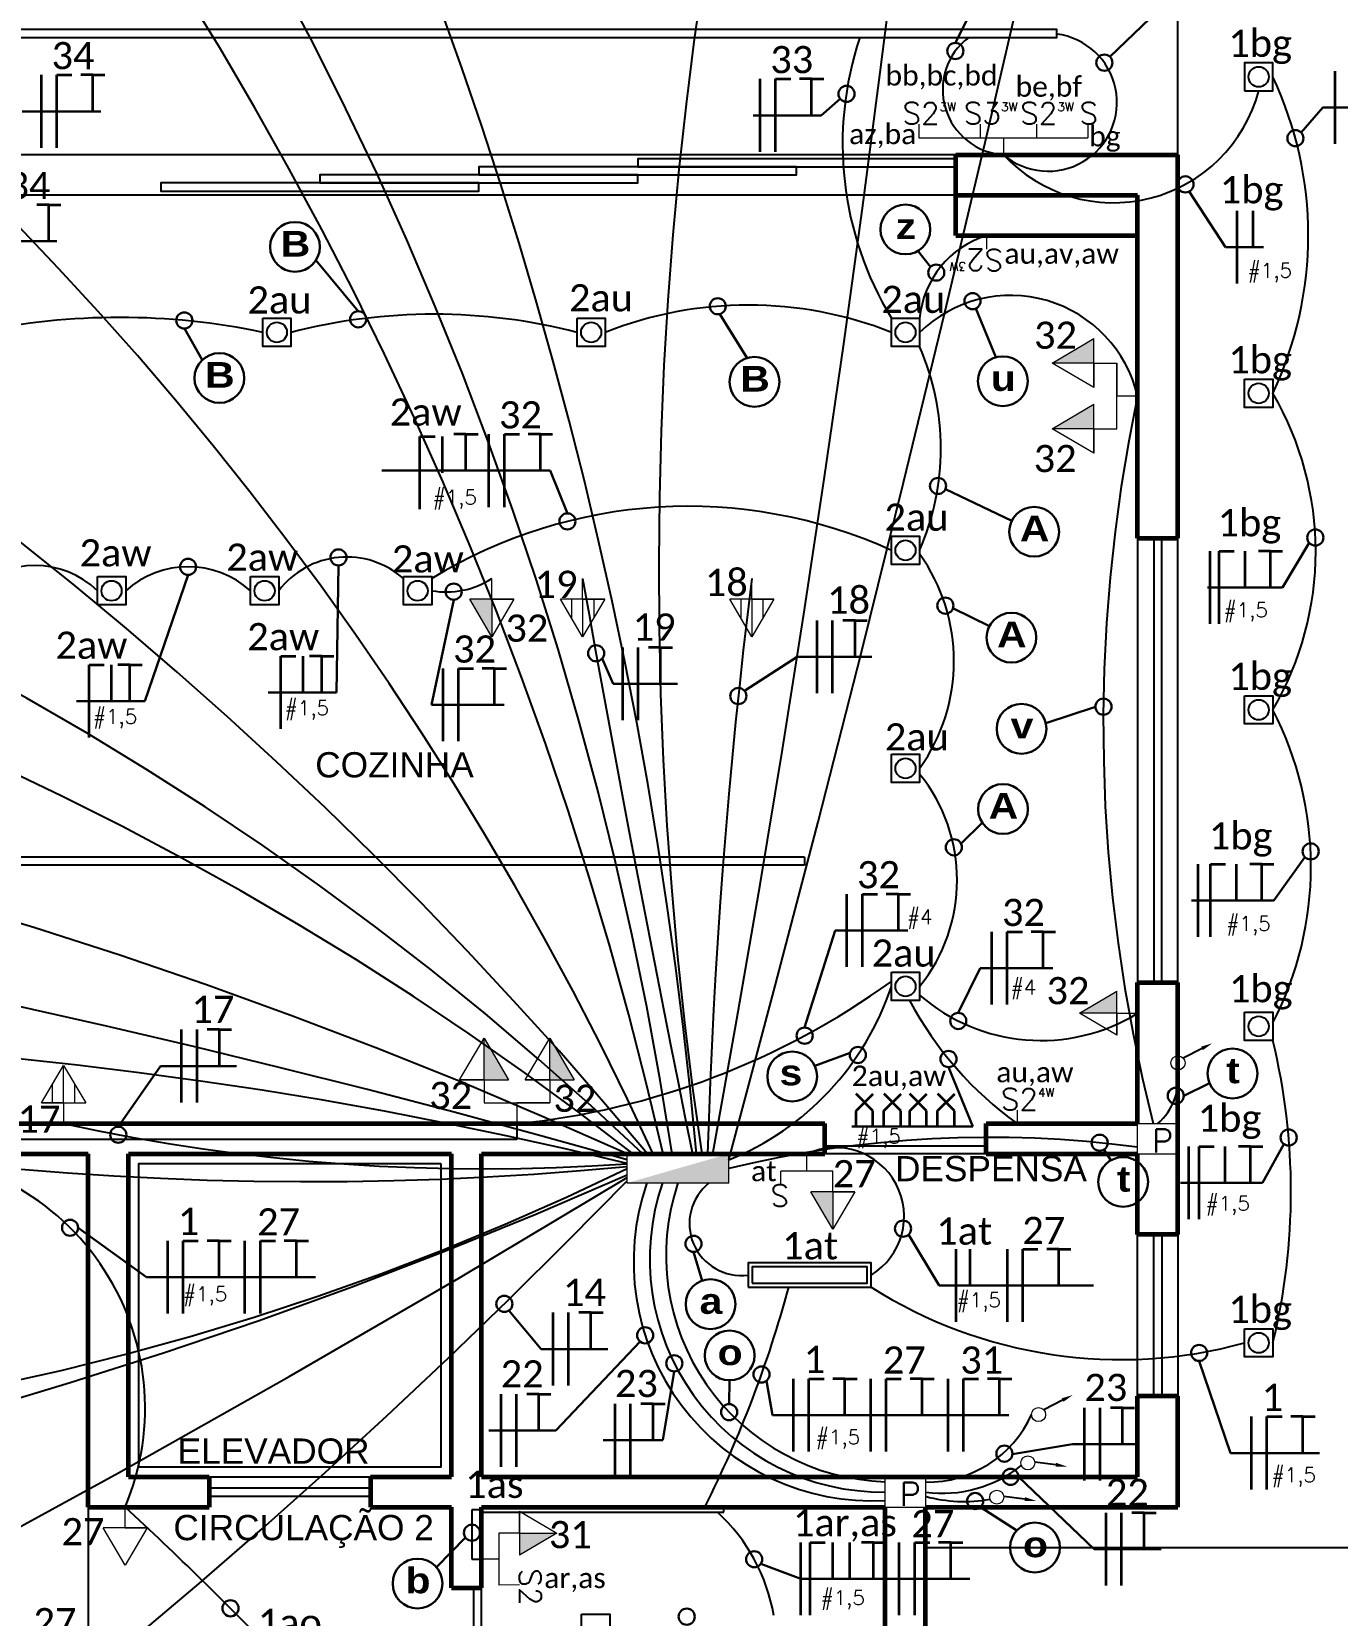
# Model space of a CAD drawing. Header units: millimetres. Extents: x 2775 to 3964, y 1473 to 2314.
# Drawn here: x 2964.43 to 2998.12, y 2113.25 to 2154.11 of the extents above; entities that cross this region are included whole.
import ezdxf
from ezdxf.enums import TextEntityAlignment as Align

# ---------------------------------------------------------------- set-up
doc = ezdxf.new("R2010")
doc.units = ezdxf.units.MM
for name, pattern in [('ACAD_ISO02W100', [15, 12, -3]), ('ACAD_ISO04W100', [30, 24, -3, 0, -3]), ('CONTINUO', [0]), ('DASHDOT2', [0.5, 0.25, -0.125, 0, -0.125]), ('DASHEDX2', [38.1, 25.4, -12.7])]:
    doc.linetypes.add(name, pattern=pattern)
for name, color, linetype in [('01', 254, 'Continuous'), ('02', 7, 'Continuous'), ('04', 4, 'Continuous'), ('07', 7, 'Continuous'), ('Correções', 30, 'Continuous')]:
    doc.layers.add(name, color=color, linetype=linetype)
for name, color, linetype, lineweight in [('06', 252, 'Continuous', 60), ('EJEL05130C', 130, 'Continuous', 30), ('EJEL0550C', 50, 'Continuous', 35), ('EJEL0580C', 80, 'Continuous', 9), ('EJEL09210C', 210, 'Continuous', 9), ('EJEL25170C', 170, 'Continuous', 25), ('EJEL25170T', 170, 'ACAD_ISO02W100', 25), ('EJEL25170TP', 10, 'ACAD_ISO04W100', 25), ('EJEL3040C', 40, 'Continuous', 9), ('Textos Iluminação', 111, 'DASHDOT2', 50)]:
    doc.layers.add(name, color=color, linetype=linetype, lineweight=lineweight)
doc.styles.add('CALIBRI - MUTABILE 25', font='calibri.ttf', dxfattribs={"height": 25})
doc.styles.add('M_abG50', font='', dxfattribs={"width": 1.1, "height": 0.13})
doc.styles.add('ROMANS', font='romans', dxfattribs={"height": 0.2})
doc.styles.add('SR60', font='simplex', dxfattribs={"height": 0.15})
doc.styles.add('SR80', font='SIMPLEX', dxfattribs={"height": 0.1})
doc.styles.get("Standard").update_dxf_attribs({"font": 'arial.ttf'})
doc.styles.get('M_abG50').set_extended_font_data('Arial Black')

# ---------------------------------------------------------------- blocks, each defined once
blk = doc.blocks.new('A$C1FA829F1')
at = {"layer": 'EJEL0580C'}
for p, q in [((0, 0), (0, 16.9)), ((0, 16.9), (0, -16.9)), ((0, 16.9), (28.7, 0)), ((0, 0), (-15.9, 0)), ((0, 8.5), (14.3, 8.5)), ((28.7, 0), (0, -16.9)), ((0, 0), (28.7, 0)), ((0, -8.5), (14.3, -8.5))]:
    blk.add_line(p, q, dxfattribs=at)
blk = doc.blocks.new('A$C30B02EAA')
at = {"layer": 'EJEL0580C'}
h = blk.add_hatch(color=256, dxfattribs=at)
h.dxf.hatch_style = 1
h.paths.add_polyline_path([(0, 0), (0, -16.9), (28.7, 0)])
for p, q in [((0, 0), (0, 16.9)), ((0, 16.9), (0, -16.9)), ((0, 16.9), (28.7, 0)), ((0, 0), (-15.9, 0)), ((28.7, 0), (0, -16.9)), ((0, 0), (28.7, 0))]:
    blk.add_line(p, q, dxfattribs=at)
blk = doc.blocks.new('A$C358D43A7')
at = {"layer": 'EJEL0580C'}
for p, q in [((0, 0), (0, 16.9)), ((0, 16.9), (0, -16.9)), ((0, 16.9), (28.7, 0)), ((0, 0), (-15.9, 0)), ((28.7, 0), (0, -16.9))]:
    blk.add_line(p, q, dxfattribs=at)
blk = doc.blocks.new('A$C48824C57')
at = {"layer": 'EJEL0580C'}
h = blk.add_hatch(color=256, dxfattribs=at)
h.dxf.hatch_style = 1
h.paths.add_polyline_path([(30.2, 22.6), (30.2, 5.7), (58.9, 22.6)])
h = blk.add_hatch(color=256, dxfattribs=at)
h.dxf.hatch_style = 1
h.paths.add_polyline_path([(30.2, -22.6), (30.2, -39.5), (58.9, -22.6)])
for p, q in [((30.2, 22.6), (30.2, 39.5)), ((30.2, 39.5), (30.2, 5.7)), ((30.2, 39.5), (58.9, 22.6)), ((30.2, 22.6), (14.3, 22.6)), ((14.3, 22.6), (14.3, -22.6)), ((58.9, 22.6), (30.2, 5.7)), ((30.2, 22.6), (58.9, 22.6)), ((3.3, 0), (0, 0)), ((14.3, 0), (3.3, 0)), ((14.3, -22.6), (14.3, 0)), ((30.2, -22.6), (30.2, -5.7)), ((30.2, -5.7), (30.2, -39.5)), ((30.2, -5.7), (58.9, -22.6)), ((30.2, -22.6), (14.3, -22.6)), ((58.9, -22.6), (30.2, -39.5)), ((30.2, -22.6), (58.9, -22.6))]:
    blk.add_line(p, q, dxfattribs=at)
blk = doc.blocks.new('A$C15267267')
at = {"layer": 'EJEL0580C'}
for p, q in [((-37, -21.2), (-37, 0)), ((37, 0), (-37, 0)), ((37, -21.2), (37, 0)), ((37, -21.2), (-37, -21.2))]:
    blk.add_line(p, q, dxfattribs=at)
blk.add_solid([(37, 0), (37, -21.2), (-37, -21.2)], dxfattribs=at)
blk = doc.blocks.new('s2 tomada')
at = {"layer": 'EJEL0580C', "ltscale": 5}
for p, q in [((480742.38, -163959.01), (480742.38, -163984.81)), ((480742.38, -163971.91), (480733.89, -163971.91))]:
    blk.add_line(p, q, dxfattribs=at)
at = {"layer": 'EJEL0580C'}
blk.add_line((480752.63, -163984.65), (480742.38, -163984.81), dxfattribs=at)
at = {"layer": 'EJEL0580C', "xscale": 0.645886, "yscale": 0.645886, "zscale": 0.645886}
blk.add_blockref('A$C30B02EAA', (480752.63, -163959.01), dxfattribs=at)
at = {"layer": 'EJEL0580C', "style": 'SR80'}
blk.add_text('S2', height=10.722, rotation=270, dxfattribs=at).set_placement((480752.63, -163976.52))
blk = doc.blocks.new('caixa de passagem')
at = {"layer": 'EJEL0580C'}
for p, q in [((480933.89, -163946.15), (480933.87, -163931.15)), ((480933.87, -163931.15), (480953.89, -163931.15)), ((480953.89, -163946.15), (480953.89, -163931.15)), ((480933.89, -163946.15), (480953.89, -163946.15))]:
    blk.add_line(p, q, dxfattribs=at)
at = {"layer": 'EJEL0580C', "style": 'SR80'}
blk.add_text('P', height=11.51, dxfattribs=at).set_placement((480941.11, -163945.45))
blk = doc.blocks.new('Eletroduto que sober')
at = {"layer": 'EJEL09210C', "linetype": 'ByBlock', "lineweight": -2}
blk.add_line((37626.6869, 7030.9998), (37626.5776, 7030.9418), dxfattribs=at)
at = {"layer": 'EJEL09210C'}
blk.add_circle((37626.5467, 7030.9149), 0.041, dxfattribs=at)
blk.add_solid([(37626.6816, 7031.0097), (37626.7464, 7031.0293), (37626.6922, 7030.9898)], dxfattribs=at)
blk = doc.blocks.new('xx')
at = {"layer": 'EJEL0550C', "ltscale": 0.015}
for p, q in [((29608.92, 22540.88), (29612.08, 22544.01)), ((29612.02, 22540.88), (29608.96, 22544.01)), ((29608.92, 22537.98), (29608.92, 22540.88)), ((29612.02, 22537.98), (29612.02, 22540.88))]:
    blk.add_line(p, q, dxfattribs=at)

msp = doc.modelspace()

# ---------------------------------------------------------------- linework, layer by layer
at = {"layer": '01', "ltscale": 5}
for p, q in [((2988.279, 2150.931), (2955.474, 2150.931)), ((2988.279, 2149.889), (2955.474, 2149.889)), ((2969.013, 2116.824), (2973.178, 2116.824))]:
    msp.add_line(p, q, dxfattribs=at)
at = {"layer": '01', "linetype": 'DASHEDX2', "ltscale": 0.7}
for p, q in [((2965.888, 2116.043), (2965.888, 2108.752)), ((2987.498, 2115.001), (3002.859, 2115.001))]:
    msp.add_line(p, q, dxfattribs=at)
at = {"layer": '01', "color": 40}
for points in [[(2995.726, 2152.576), (2996.455, 2152.576), (2996.455, 2153.305), (2995.726, 2153.305)], [(2970.394, 2146.713), (2971.123, 2146.713), (2971.123, 2145.984), (2970.394, 2145.984)], [(2978.504, 2146.713), (2979.233, 2146.713), (2979.233, 2145.984), (2978.504, 2145.984)], [(2986.613, 2146.713), (2987.342, 2146.713), (2987.342, 2145.984), (2986.613, 2145.984)], [(2995.726, 2145.14), (2996.455, 2145.14), (2996.455, 2144.411), (2995.726, 2144.411)], [(2986.613, 2141.089), (2987.342, 2141.089), (2987.342, 2140.36), (2986.613, 2140.36)], [(2966.13, 2140.048), (2966.859, 2140.048), (2966.859, 2139.319), (2966.13, 2139.319)], [(2970.078, 2140.048), (2970.807, 2140.048), (2970.807, 2139.319), (2970.078, 2139.319)], [(2974.026, 2140.048), (2974.755, 2140.048), (2974.755, 2139.319), (2974.026, 2139.319)], [(2995.726, 2136.976), (2996.455, 2136.976), (2996.455, 2136.247), (2995.726, 2136.247)], [(2986.613, 2135.465), (2987.342, 2135.465), (2987.342, 2134.736), (2986.613, 2134.736)], [(2986.613, 2129.842), (2987.342, 2129.842), (2987.342, 2129.113), (2986.613, 2129.113)], [(2995.726, 2128.811), (2996.455, 2128.811), (2996.455, 2128.082), (2995.726, 2128.082)], [(2995.726, 2120.646), (2996.455, 2120.646), (2996.455, 2119.917), (2995.726, 2119.917)], [(2978.62, 2113.283), (2979.349, 2113.283), (2979.349, 2112.554), (2978.62, 2112.554)]]:
    msp.add_lwpolyline(points, close=True, dxfattribs=at)
at = {"layer": '01', "ltscale": 5}
msp.add_lwpolyline([(2975.001, 2124.895), (2967.19, 2124.895), (2967.19, 2117.084), (2969.013, 2117.084), (2973.178, 2117.084), (2975.001, 2117.084)], close=True, dxfattribs=at)
at = {"layer": '01', "color": 40, "linetype": 'DASHEDX2', "ltscale": 0.7}
msp.add_lwpolyline([(2976.042, 2116.043), (2976.042, 2115.912), (2982.291, 2115.912), (2982.291, 2116.043)], dxfattribs=at)
at = {"layer": '01', "color": 40}
for centre in [(2996.09, 2152.941), (2970.759, 2146.349), (2978.868, 2146.349), (2986.977, 2146.349), (2996.09, 2144.776), (2986.977, 2140.725), (2966.494, 2139.683), (2970.442, 2139.683), (2974.39, 2139.683), (2996.09, 2136.611), (2986.977, 2135.101), (2986.977, 2129.477), (2996.09, 2128.446), (2996.09, 2120.281)]:
    msp.add_circle(centre, 0.26, dxfattribs=at)
at = {"layer": '02', "ltscale": 5}
for p, q in [((2992.966, 2141.037), (2992.966, 2129.581)), ((2993.382, 2141.037), (2993.382, 2129.581)), ((2993.591, 2129.581), (2993.591, 2141.037)), ((2994.007, 2129.581), (2994.007, 2141.037)), ((2992.966, 2118.907), (2992.966, 2123.072)), ((2993.382, 2118.907), (2993.382, 2123.072)), ((2993.591, 2123.072), (2993.591, 2118.907)), ((2994.007, 2123.072), (2994.007, 2118.907)), ((2969.013, 2116.537), (2973.178, 2116.537)), ((2969.013, 2116.329), (2973.178, 2116.329))]:
    msp.add_line(p, q, dxfattribs=at)
at = {"layer": '02', "color": 40, "ltscale": 15}
for p, q in [((2984.374, 2132.602), (2954.432, 2132.602)), ((2984.374, 2132.81), (2954.641, 2132.81)), ((2984.374, 2132.81), (2984.374, 2132.602))]:
    msp.add_line(p, q, dxfattribs=at)
for points in [[(2931.521, 2153.951), (2990.883, 2153.951), (2990.883, 2154.159), (2931.521, 2154.159)], [(2983.02, 2121.823), (2985.988, 2121.823), (2985.988, 2122.239), (2983.02, 2122.239)]]:
    msp.add_lwpolyline(points, close=True, dxfattribs=at)
at = {"layer": '02', "ltscale": 5}
for points in [[(2984.168, 2150.619), (2975.967, 2150.619), (2975.967, 2150.411), (2984.168, 2150.411)], [(2988.269, 2150.827), (2980.068, 2150.827), (2980.068, 2150.619), (2988.269, 2150.619)], [(2975.967, 2150.202), (2967.765, 2150.202), (2967.765, 2149.994), (2975.967, 2149.994)], [(2980.068, 2150.411), (2971.866, 2150.411), (2971.866, 2150.202), (2980.068, 2150.202)], [(2989.06, 2125.155), (2984.895, 2125.155), (2984.895, 2125.363), (2989.06, 2125.363)], [(2976.042, 2110.315), (2976.042, 2113.96), (2975.834, 2113.96), (2975.834, 2110.315)]]:
    msp.add_lwpolyline(points, close=True, dxfattribs=at)
at = {"layer": '02', "color": 40, "ltscale": 15}
msp.add_lwpolyline([(2982.916, 2121.718), (2986.092, 2121.718), (2986.092, 2122.343), (2982.916, 2122.343), (2982.916, 2121.718)], dxfattribs=at)
at = {"layer": '06', "ltscale": 5}
for p, q in [((2988.279, 2150.931), (2994.007, 2150.931)), ((2988.279, 2148.848), (2988.279, 2150.931)), ((2994.007, 2141.037), (2994.007, 2150.931)), ((2988.279, 2149.889), (2992.966, 2149.889)), ((2992.966, 2141.037), (2992.966, 2149.889)), ((2988.279, 2148.848), (2992.966, 2148.848)), ((2992.966, 2141.037), (2994.007, 2141.037)), ((2992.966, 2125.936), (2992.966, 2129.581)), ((2992.966, 2129.581), (2994.007, 2129.581)), ((2994.007, 2123.072), (2994.007, 2129.581)), ((2955.474, 2125.936), (2984.895, 2125.936)), ((2984.895, 2125.155), (2984.895, 2125.936)), ((2989.06, 2125.936), (2992.966, 2125.936)), ((2989.06, 2125.155), (2989.06, 2125.936)), ((2954.432, 2125.155), (2965.888, 2125.155)), ((2965.888, 2116.043), (2965.888, 2125.155)), ((2966.93, 2125.155), (2975.261, 2125.155)), ((2966.93, 2116.824), (2966.93, 2125.155)), ((2975.261, 2116.824), (2975.261, 2125.155)), ((2976.042, 2125.155), (2984.895, 2125.155)), ((2976.042, 2116.824), (2976.042, 2125.155)), ((2989.06, 2125.155), (2992.966, 2125.155)), ((2992.966, 2123.072), (2992.966, 2125.155)), ((2994.007, 2123.072), (2992.966, 2123.072)), ((2992.966, 2116.824), (2992.966, 2118.907)), ((2994.007, 2118.907), (2992.966, 2118.907)), ((2994.007, 2116.043), (2994.007, 2118.907)), ((2966.93, 2116.824), (2969.013, 2116.824)), ((2969.013, 2116.824), (2969.013, 2116.043)), ((2973.178, 2116.824), (2975.261, 2116.824)), ((2973.178, 2116.824), (2973.178, 2116.043)), ((2976.042, 2116.824), (2992.966, 2116.824)), ((2965.888, 2116.043), (2969.013, 2116.043)), ((2973.178, 2116.043), (2975.261, 2116.043)), ((2975.261, 2113.96), (2975.261, 2116.043)), ((2976.042, 2116.043), (2986.457, 2116.043)), ((2976.042, 2113.96), (2976.042, 2116.043)), ((2986.457, 2107.711), (2986.457, 2116.043)), ((2987.498, 2116.043), (2994.007, 2116.043)), ((2987.498, 2107.711), (2987.498, 2116.043)), ((2975.261, 2113.96), (2976.042, 2113.96))]:
    msp.add_line(p, q, dxfattribs=at)
at = {"layer": '07'}
msp.add_line((2994.007, 2150.931), (2994.007, 2157.18), dxfattribs=at)
at = {"layer": 'EJEL05130C'}
for p, q in [((2989.116, 2155.541), (2988.264, 2153.815)), ((2966.214, 2152.05), (2964.186, 2152.05)), ((2984.805, 2151.947), (2983.044, 2151.947)), ((3000.065, 2152.147), (2997.746, 2152.147)), ((2965.078, 2148.697), (2963.05, 2148.697)), ((2996.216, 2148.549), (2995.231, 2148.549)), ((2977.807, 2142.781), (2973.468, 2142.781)), ((2996.704, 2139.768), (2994.767, 2139.768)), ((2986.113, 2137.979), (2984.153, 2137.979)), ((2972.296, 2137.059), (2970.538, 2137.059)), ((2981.094, 2137.283), (2979.437, 2137.283)), ((2967.348, 2136.838), (2965.59, 2136.838)), ((2976.621, 2136.742), (2974.746, 2136.742)), ((2996.48, 2131.691), (2994.359, 2131.691)), ((2987.042, 2130.92), (2985.167, 2130.92)), ((2990.783, 2129.946), (2988.908, 2129.946)), ((2969.713, 2127.423), (2967.753, 2127.423)), ((2988.719, 2125.865), (2985.595, 2125.865)), ((2996.19, 2124.407), (2994.072, 2124.407)), ((2967.396, 2121.979), (2965.631, 2123.25)), ((2987.055, 2123.074), (2987.85, 2121.76)), ((2981.509, 2122.628), (2981.73, 2121.883)), ((2971.759, 2121.979), (2967.396, 2121.979)), ((2987.85, 2121.76), (2991.824, 2121.76)), ((2979.298, 2120.122), (2977.574, 2120.122)), ((2983.543, 2118.414), (2983.395, 2119.305)), ((2989.64, 2118.414), (2983.543, 2118.414)), ((2977.954, 2118.017), (2976.23, 2118.017)), ((2980.713, 2117.77), (2979.177, 2117.77)), ((2991.288, 2117.668), (2989.738, 2117.408)), ((2993.013, 2117.668), (2991.288, 2117.668)), ((2997.656, 2117.439), (2995.36, 2117.439)), ((2991.845, 2114.959), (2989.896, 2116.824)), ((2988.912, 2116.043), (2989.847, 2115.438)), ((2975.624, 2115.257), (2974.874, 2114.491)), ((2984.278, 2114.193), (2983.248, 2114.584)), ((2993.57, 2114.959), (2991.845, 2114.959)), ((2988.641, 2114.193), (2984.278, 2114.193))]:
    msp.add_line(p, q, dxfattribs=at)
at = {"layer": 'EJEL05130C', "ltscale": 5}
for p, q in [((2994.047, 2155.179), (2992.25, 2153.459)), ((2984.805, 2151.947), (2985.295, 2152.37)), ((2997.746, 2152.147), (2997.189, 2151.501)), ((2995.231, 2148.549), (2994.3, 2149.983)), ((2971.768, 2148.208), (2972.857, 2146.894)), ((2987.624, 2148.039), (2987.3, 2148.451)), ((2988.795, 2146.966), (2989.311, 2145.705)), ((2982.896, 2145.686), (2982.187, 2146.821)), ((2968.835, 2145.638), (2968.371, 2146.447)), ((2977.807, 2142.781), (2978.255, 2141.68)), ((2988.007, 2142.301), (2989.722, 2141.488)), ((2996.704, 2139.768), (2997.397, 2140.917)), ((2972.296, 2137.059), (2972.348, 2140.335)), ((2967.348, 2136.838), (2968.468, 2140.091)), ((2974.746, 2136.742), (2975.32, 2139.453)), ((2988.203, 2139.231), (2989.141, 2138.771)), ((2979.437, 2137.283), (2979.153, 2137.936)), ((2984.181, 2137.979), (2982.826, 2137.099)), ((2990.599, 2136.263), (2991.877, 2136.692)), ((2988.412, 2133.16), (2988.96, 2133.694)), ((2996.48, 2131.691), (2997.282, 2132.814)), ((2985.167, 2130.92), (2984.376, 2128.414)), ((2988.908, 2129.946), (2988.339, 2128.794)), ((2985.549, 2127.765), (2984.637, 2127.426)), ((2967.753, 2127.423), (2966.667, 2125.858)), ((2988.087, 2127.396), (2988.719, 2125.865)), ((2994.158, 2126.654), (2994.823, 2126.98)), ((2992.096, 2125.266), (2992.279, 2124.991)), ((2996.19, 2124.407), (2996.742, 2125.408)), ((2977.574, 2120.122), (2976.745, 2121.114)), ((2980.131, 2120.313), (2977.954, 2118.017)), ((2981.013, 2119.544), (2980.713, 2117.77)), ((2995.36, 2117.439), (2994.554, 2119.812)), ((2982.427, 2118.702), (2982.44, 2119.315))]:
    msp.add_line(p, q, dxfattribs=at)
for centre in [(2988.264, 2153.607), (2992.109, 2153.306), (2985.457, 2152.501), (2997.038, 2151.357), (2994.201, 2150.166), (2987.771, 2147.891), (2988.708, 2147.155), (2968.371, 2146.655), (2972.857, 2146.686), (2982.134, 2147.022), (2987.817, 2142.387), (2978.255, 2141.472), (2997.552, 2141.056), (2972.348, 2140.543), (2968.468, 2140.299), (2975.32, 2139.661), (2988.006, 2139.299), (2978.995, 2138.071), (2982.665, 2136.967), (2992.085, 2136.692), (2988.226, 2133.065), (2997.431, 2132.959), (2988.339, 2128.585), (2984.376, 2128.206), (2985.749, 2127.708), (2988.087, 2127.604), (2993.95, 2126.654), (2966.667, 2125.65), (2991.987, 2125.443), (2996.864, 2125.577), (2976.628, 2121.286), (2980.261, 2120.476), (2981.013, 2119.752), (2994.554, 2120.021), (2982.427, 2118.494)]:
    msp.add_circle(centre, 0.208, dxfattribs=at)
at = {"layer": 'EJEL05130C'}
for centre, radius in [((2986.974, 2149.004), 0.642), ((2971.226, 2148.553), 0.642), ((2969.275, 2145.171), 0.642), ((2983.083, 2145.072), 0.642), ((2989.489, 2145.088), 0.642), ((2990.298, 2141.206), 0.642), ((2989.71, 2138.473), 0.642), ((2989.973, 2136.122), 0.642), ((2989.493, 2134.052), 0.642), ((2984.056, 2127.153), 0.642), ((2995.414, 2127.23), 0.642), ((2992.594, 2124.432), 0.642), ((2965.423, 2123.25), 0.208), ((2986.914, 2123.227), 0.208), ((2981.509, 2122.836), 0.208), ((2981.948, 2121.279), 0.642), ((2982.44, 2119.957), 0.642), ((2983.263, 2119.466), 0.208), ((2989.53, 2117.424), 0.208), ((2989.688, 2116.824), 0.208), ((2988.775, 2116.2), 0.208), ((2975.791, 2115.382), 0.208), ((2990.318, 2115.001), 0.642), ((2974.389, 2114.071), 0.642), ((2983.074, 2114.699), 0.208), ((2969.562, 2113.434), 0.208), ((2981.333, 2113.217), 0.208)]:
    msp.add_circle(centre, radius, dxfattribs=at)
at = {"layer": 'EJEL0550C', "ltscale": 0.015}
for p, q in [((2964.684, 2151.111), (2964.684, 2152.988)), ((2965.082, 2151.111), (2965.082, 2152.988)), ((2966.011, 2152.05), (2966.011, 2152.988)), ((2998.063, 2151.208), (2998.063, 2153.085)), ((2983.228, 2151.008), (2983.228, 2152.885)), ((2983.626, 2151.008), (2983.626, 2152.885)), ((2984.555, 2151.947), (2984.555, 2152.885)), ((2964.875, 2148.697), (2964.875, 2149.636)), ((2995.533, 2147.61), (2995.533, 2149.487)), ((2995.95, 2148.549), (2995.95, 2149.487)), ((2974.451, 2141.787), (2974.451, 2143.664)), ((2975.029, 2142.726), (2975.029, 2143.664)), ((2975.637, 2142.781), (2975.637, 2143.72)), ((2976.23, 2141.843), (2976.23, 2143.72)), ((2976.628, 2141.843), (2976.628, 2143.72)), ((2977.557, 2142.781), (2977.557, 2143.72)), ((2994.84, 2138.829), (2994.84, 2140.706)), ((2995.069, 2138.829), (2995.069, 2140.706)), ((2995.742, 2139.768), (2995.742, 2140.706)), ((2996.396, 2139.768), (2996.396, 2140.706)), ((2984.7, 2137.041), (2984.7, 2138.918)), ((2985.098, 2137.041), (2985.098, 2138.918)), ((2985.676, 2137.979), (2985.676, 2138.918)), ((2970.861, 2136.12), (2970.861, 2137.997)), ((2971.438, 2137.059), (2971.438, 2137.997)), ((2971.917, 2137.059), (2971.917, 2137.997)), ((2979.682, 2136.345), (2979.682, 2138.222)), ((2980.079, 2136.345), (2980.079, 2138.222)), ((2980.658, 2137.283), (2980.658, 2138.222)), ((2965.913, 2135.899), (2965.913, 2137.776)), ((2966.491, 2136.838), (2966.491, 2137.776)), ((2966.969, 2136.838), (2966.969, 2137.776)), ((2975.045, 2135.803), (2975.045, 2137.68)), ((2975.442, 2135.803), (2975.442, 2137.68)), ((2976.371, 2136.742), (2976.371, 2137.68)), ((2994.531, 2130.752), (2994.531, 2132.629)), ((2994.845, 2130.752), (2994.845, 2132.629)), ((2995.518, 2131.691), (2995.518, 2132.629)), ((2996.172, 2131.691), (2996.172, 2132.629)), ((2985.466, 2129.981), (2985.466, 2131.858)), ((2985.864, 2129.981), (2985.864, 2131.858)), ((2986.793, 2130.92), (2986.793, 2131.858)), ((2989.206, 2129.007), (2989.206, 2130.884)), ((2989.604, 2129.007), (2989.604, 2130.884)), ((2990.533, 2129.946), (2990.533, 2130.884)), ((2968.3, 2126.484), (2968.3, 2128.361)), ((2968.698, 2126.484), (2968.698, 2128.361)), ((2969.276, 2127.423), (2969.276, 2128.361)), ((2994.284, 2123.469), (2994.284, 2125.346)), ((2994.555, 2123.469), (2994.555, 2125.346)), ((2995.228, 2124.407), (2995.228, 2125.346)), ((2995.882, 2124.407), (2995.882, 2125.346)), ((2967.943, 2121.04), (2967.943, 2122.917)), ((2968.341, 2121.04), (2968.341, 2122.917)), ((2969.27, 2121.979), (2969.27, 2122.917)), ((2969.935, 2121.04), (2969.935, 2122.917)), ((2970.333, 2121.04), (2970.333, 2122.917)), ((2971.262, 2121.979), (2971.262, 2122.917)), ((2988.289, 2120.821), (2988.289, 2122.698)), ((2988.643, 2121.76), (2988.643, 2122.698)), ((2989.606, 2120.821), (2989.606, 2122.698)), ((2990.004, 2120.821), (2990.004, 2122.698)), ((2990.933, 2121.76), (2990.933, 2122.698)), ((2977.885, 2119.183), (2977.885, 2121.06)), ((2978.283, 2119.183), (2978.283, 2121.06)), ((2978.862, 2120.122), (2978.862, 2121.06)), ((2984.09, 2117.476), (2984.09, 2119.353)), ((2984.487, 2117.476), (2984.487, 2119.353)), ((2985.416, 2118.414), (2985.416, 2119.353)), ((2986.082, 2117.476), (2986.082, 2119.353)), ((2986.48, 2117.476), (2986.48, 2119.353)), ((2987.409, 2118.414), (2987.409, 2119.353)), ((2988.079, 2117.476), (2988.079, 2119.353)), ((2988.477, 2117.476), (2988.477, 2119.353)), ((2989.406, 2118.414), (2989.406, 2119.353)), ((2976.542, 2117.079), (2976.542, 2118.956)), ((2976.939, 2117.079), (2976.939, 2118.956)), ((2977.518, 2118.017), (2977.518, 2118.956)), ((2979.488, 2116.832), (2979.488, 2118.709)), ((2979.886, 2116.832), (2979.886, 2118.709)), ((2980.465, 2117.77), (2980.465, 2118.709)), ((2991.6, 2116.73), (2991.6, 2118.607)), ((2991.998, 2116.73), (2991.998, 2118.607)), ((2992.576, 2117.668), (2992.576, 2118.607)), ((2995.907, 2116.5), (2995.907, 2118.377)), ((2996.304, 2116.5), (2996.304, 2118.377)), ((2997.233, 2117.439), (2997.233, 2118.377)), ((2992.157, 2114.021), (2992.157, 2115.898)), ((2992.555, 2114.021), (2992.555, 2115.898)), ((2993.133, 2114.959), (2993.133, 2115.898)), ((2984.278, 2113.255), (2984.278, 2115.132)), ((2984.515, 2113.255), (2984.515, 2115.132)), ((2985.105, 2114.193), (2985.105, 2115.132)), ((2985.545, 2114.193), (2985.545, 2115.132)), ((2986.152, 2114.193), (2986.152, 2115.132)), ((2986.818, 2113.255), (2986.818, 2115.132)), ((2987.216, 2113.255), (2987.216, 2115.132)), ((2988.145, 2114.193), (2988.145, 2115.132))]:
    msp.add_line(p, q, dxfattribs=at)
at = {"layer": 'EJEL0550C'}
for p, q in [((2965.082, 2152.988), (2965.471, 2152.988)), ((2966.011, 2152.988), (2965.699, 2152.988)), ((2966.011, 2152.988), (2966.324, 2152.988)), ((2983.626, 2152.885), (2984.015, 2152.885)), ((2984.555, 2152.885), (2984.243, 2152.885)), ((2984.555, 2152.885), (2984.868, 2152.885)), ((2964.875, 2149.636), (2964.563, 2149.636)), ((2964.875, 2149.636), (2965.188, 2149.636)), ((2974.451, 2143.664), (2974.84, 2143.664)), ((2975.637, 2143.72), (2975.325, 2143.72)), ((2975.637, 2143.72), (2975.95, 2143.72)), ((2976.628, 2143.72), (2977.017, 2143.72)), ((2977.557, 2143.72), (2977.244, 2143.72)), ((2977.557, 2143.72), (2977.869, 2143.72)), ((2995.069, 2140.706), (2995.458, 2140.706)), ((2996.396, 2140.706), (2996.083, 2140.706)), ((2996.396, 2140.706), (2996.708, 2140.706)), ((2985.676, 2138.918), (2985.364, 2138.918)), ((2985.676, 2138.918), (2985.989, 2138.918)), ((2970.861, 2137.997), (2971.25, 2137.997)), ((2971.917, 2137.997), (2971.604, 2137.997)), ((2971.917, 2137.997), (2972.229, 2137.997)), ((2980.658, 2138.222), (2980.346, 2138.222)), ((2980.658, 2138.222), (2980.97, 2138.222)), ((2965.913, 2137.776), (2966.302, 2137.776)), ((2966.969, 2137.776), (2966.656, 2137.776)), ((2966.969, 2137.776), (2967.281, 2137.776)), ((2975.442, 2137.68), (2975.831, 2137.68)), ((2976.371, 2137.68), (2976.059, 2137.68)), ((2976.371, 2137.68), (2976.684, 2137.68)), ((2994.845, 2132.629), (2995.234, 2132.629)), ((2996.172, 2132.629), (2995.859, 2132.629)), ((2996.172, 2132.629), (2996.484, 2132.629)), ((2985.864, 2131.858), (2986.252, 2131.858)), ((2986.793, 2131.858), (2986.48, 2131.858)), ((2986.793, 2131.858), (2987.105, 2131.858)), ((2989.604, 2130.884), (2989.993, 2130.884)), ((2990.533, 2130.884), (2990.221, 2130.884)), ((2990.533, 2130.884), (2990.846, 2130.884)), ((2969.276, 2128.361), (2968.964, 2128.361)), ((2969.276, 2128.361), (2969.589, 2128.361)), ((2994.555, 2125.346), (2994.944, 2125.346)), ((2995.882, 2125.346), (2995.57, 2125.346)), ((2995.882, 2125.346), (2996.195, 2125.346)), ((2968.341, 2122.917), (2968.729, 2122.917)), ((2969.27, 2122.917), (2968.957, 2122.917)), ((2969.27, 2122.917), (2969.582, 2122.917)), ((2970.333, 2122.917), (2970.722, 2122.917)), ((2971.262, 2122.917), (2970.95, 2122.917)), ((2971.262, 2122.917), (2971.575, 2122.917)), ((2990.004, 2122.698), (2990.392, 2122.698)), ((2990.933, 2122.698), (2990.62, 2122.698)), ((2990.933, 2122.698), (2991.245, 2122.698)), ((2978.862, 2121.06), (2978.549, 2121.06)), ((2978.862, 2121.06), (2979.174, 2121.06)), ((2984.487, 2119.353), (2984.876, 2119.353)), ((2985.416, 2119.353), (2985.104, 2119.353)), ((2985.416, 2119.353), (2985.729, 2119.353)), ((2986.48, 2119.353), (2986.869, 2119.353)), ((2987.409, 2119.353), (2987.097, 2119.353)), ((2987.409, 2119.353), (2987.721, 2119.353)), ((2988.477, 2119.353), (2988.865, 2119.353)), ((2989.406, 2119.353), (2989.093, 2119.353)), ((2989.406, 2119.353), (2989.718, 2119.353)), ((2977.518, 2118.956), (2977.206, 2118.956)), ((2977.518, 2118.956), (2977.83, 2118.956)), ((2980.465, 2118.709), (2980.152, 2118.709)), ((2980.465, 2118.709), (2980.777, 2118.709)), ((2992.576, 2118.607), (2992.264, 2118.607)), ((2992.576, 2118.607), (2992.889, 2118.607)), ((2996.304, 2118.377), (2996.693, 2118.377)), ((2997.233, 2118.377), (2996.921, 2118.377)), ((2997.233, 2118.377), (2997.546, 2118.377)), ((2993.133, 2115.898), (2992.821, 2115.898)), ((2993.133, 2115.898), (2993.446, 2115.898)), ((2984.515, 2115.132), (2984.904, 2115.132)), ((2986.152, 2115.132), (2985.84, 2115.132)), ((2986.152, 2115.132), (2986.464, 2115.132)), ((2987.216, 2115.132), (2987.604, 2115.132)), ((2988.145, 2115.132), (2987.832, 2115.132)), ((2988.145, 2115.132), (2988.457, 2115.132))]:
    msp.add_line(p, q, dxfattribs=at)
at = {"layer": 'EJEL0580C'}
for p, q in [((2987.322, 2151.717), (2987.322, 2151.367)), ((2987.322, 2151.367), (2991.684, 2151.367)), ((2988.907, 2151.717), (2988.907, 2151.367)), ((2989.503, 2151.367), (2989.504, 2150.931)), ((2990.361, 2151.717), (2990.361, 2151.367)), ((2991.684, 2151.717), (2991.684, 2151.367)), ((2989.077, 2148.498), (2989.077, 2148.848)), ((2989.861, 2126.286), (2989.861, 2125.936)), ((2983.759, 2124.363), (2983.759, 2124.713))]:
    msp.add_line(p, q, dxfattribs=at)
at = {"layer": 'EJEL0580C', "ltscale": 5}
for p, q in [((2984.431, 2124.713), (2984.431, 2125.155)), ((2985.102, 2124.713), (2983.759, 2124.713))]:
    msp.add_line(p, q, dxfattribs=at)
at = {"layer": 'EJEL25170C', "ltscale": 5}
for centre, radius, start, end in [((2994.027, 2151.215), 8.673, 161.6083, 211.2658), ((2989.62, 2152.61), 1.683, 127.2043, 266.0322), ((2990.657, 2152.282), 1.776, 229.5179, 82.7031), ((2992.344, 2153.568), 3.875, 222.8797, 345.1755), ((2987.817, 2148.858), 9.553, 334.7017, 25.2983), ((2989.807, 2146.482), 2.476, 107.1438, 174.6482), ((2989.689, 2143.933), 3.368, 13.3334, 134.1701), ((2982.923, 2137.042), 10.011, 68.3705, 111.6295), ((2966.704, 2128.844), 17.889, 78.0956, 101.9044), ((2974.813, 2132.011), 14.805, 75.5663, 104.4337), ((2981.289, 2143.354), 6.6, 336.5181, 23.4819), ((2989.472, 2140.694), 8.089, 329.6879, 30.3121), ((2981.37, 2129.199), 12.662, 65.5393, 121.4967), ((2964.52, 2138.021), 2.314, 45.9191, 134.0809), ((2972.561, 2138.35), 2.203, 48.3298, 142.7574), ((2983.462, 2137.866), 4.765, 324.5248, 35.4752), ((2968.468, 2137.889), 2.411, 48.1146, 131.8854), ((2988.668, 2132.573), 8.771, 332.5861, 27.4139), ((2983.951, 2132.216), 4.359, 321.0731, 38.9269), ((2974.964, 2145.717), 19.881, 275.737, 305.8688), ((2979.68, 2131.769), 7.302, 292.0187, 341.7122), ((2995.259, 2133.458), 9.258, 207.9929, 234.336), ((2990.473, 2132.848), 4.767, 228.9476, 301.5335), ((2980.444, 2124.181), 16.479, 346.3094, 13.6906), ((2985.171, 2123.545), 1.772, 301.3341, 114.675), ((2960.795, 2118.595), 6.565, 337.1211, 92.0816), ((2982.74, 2123.356), 1.337, 128.2553, 277.5482), ((2954.886, 2129.555), 30.117, 333.3421, 344.9181), ((2992.531, 2131.874), 12.025, 237.6236, 285.4058), ((2987.526, 2119.655), 2.969, 269.4689, 335.641), ((2987.942, 2119.615), 3.213, 262.0607, 309.0296), ((2988.49, 2119.922), 3.734, 254.5905, 280.301), ((2906.456, 2050.388), 89.202, 43.90016, 47.3933), ((2978.927, 2112.44), 4.723, 9.8192, 47.3352)]:
    msp.add_arc(centre, radius, start, end, dxfattribs=at)
at = {"layer": 'EJEL25170T', "ltscale": 5}
for p, q in [((2976.952, 2125.936), (2976.952, 2125.527)), ((2976.952, 2125.527), (2960.716, 2125.527)), ((2976.042, 2115.977), (2975.791, 2115.977)), ((2975.791, 2115.977), (2975.791, 2114.701)), ((2975.791, 2114.701), (2976.042, 2114.701))]:
    msp.add_line(p, q, dxfattribs=at)
for centre, radius, start, end in [((2975.122, 2141.855), 2.202, 260.4076, 302.418), ((2992.44, 2127.12), 1.58, 311.455, 7.2641)]:
    msp.add_arc(centre, radius, start, end, dxfattribs=at)
at = {"layer": 'EJEL25170TP', "ltscale": 5}
for centre, radius, start, end in [((2865.728, 2114.789), 116.317, 5.11301, 55.19183), ((2888.463, 2111.045), 93.566, 8.67364, 81.78084), ((2885.676, 2103.579), 97.467, 12.78944, 80.45404), ((2214.57, 2332.511), 795.394, 344.876957, 350.077515), ((2457.677, 2220.675), 532.959, 349.67538, 355.74513), ((3083.06, 2140.221), 102.45, 158.07674, 188.45335), ((2902.35, 2089.258), 85.971, 24.67983, 89.64651), ((2896.19, 2055.111), 109.473, 39.77918, 97.33251), ((2925.145, 2067.329), 79.842, 46.40739, 87.66589), ((3033.516, 2136.197), 41.435, 168.1445, 194.3379), ((2928.009, 2058.58), 84.443, 52.037, 89.73722), ((3584.152, 2247.967), 615.055, 190.110515, 191.518028), ((3138.131, 2120.614), 156.324, 172.87795, 178.3354), ((2924.634, 2003.586), 133.498, 65.59406, 97.67548), ((2907.894, 1872.878), 262.173, 74.08261, 90.23879), ((2952.744, 2014.721), 113.455, 76.20607, 89.14736), ((2976.1, 2175.722), 50.953, 257.7135, 274.1592), ((2989.153, 2096.938), 28.645, 82.351, 103.5994), ((2971.594, 2209.947), 85.507, 262.58304, 275.50366), ((2926.434, 2245.767), 132.385, 258.49331, 293.77045), ((2777.182, 2458.298), 390.437, 289.39008, 301.26122), ((2948.979, 2188.109), 70.428, 273.47172, 295.94793), ((2860.253, 2240.433), 166.55, 303.9406, 315.86925), ((2986.134, 2122.375), 6.172, 160.7868, 272.997), ((2986.385, 2122.44), 6.007, 160.8978, 270.6766), ((2986.643, 2122.539), 5.843, 161.3684, 268.1659)]:
    msp.add_arc(centre, radius, start, end, dxfattribs=at)

# ---------------------------------------------------------------- block references
at = {"layer": 'Correções', "xscale": 4.425354258072447, "yscale": 4.425354258072447, "zscale": 4.425354258072447}
for p in [(-163516.791, -28986.787), (-163520.387, -28995.859)]:
    msp.add_blockref('Eletroduto que sober', p, dxfattribs=at)
at = {"layer": 'Correções', "xscale": 4.425354258072442, "yscale": 4.425354258072442, "zscale": 4.425354258072442, "rotation": 324.8279257170567}
for p in [(-151042.968, 72599.441), (-151043.77, 72598.556)]:
    msp.add_blockref('Eletroduto que sober', p, dxfattribs=at)
at = {"layer": 'EJEL05130C', "xscale": 0.1395778600044053, "yscale": 0.1395778600044053, "zscale": 0.1395778600044053}
for p in [(-1147.047, -1019.938), (-1146.327, -1019.938), (-1145.664, -1019.938), (-1144.944, -1019.938)]:
    msp.add_blockref('xx', p, dxfattribs=at)
at = {"layer": 'EJEL0580C'}
for name, p, xscale, yscale, zscale, rotation in [('A$C48824C57', (2992.966, 2144.71), 0.03749196994542757, 0.03749196994542757, 0.03749196994542757, 180), ('A$C30B02EAA', (2976.303, 2139.462), 0.03363269236135059, 0.03363269236135059, 0.03363269236135059, 270), ('A$C1FA829F1', (2978.648, 2139.462), 0.03363269236135059, 0.03363269236135059, 0.03363269236135059, 270), ('A$C1FA829F1', (2983.013, 2139.462), 0.03363269236135059, 0.03363269236135059, 0.03363269236135059, 270), ('A$C30B02EAA', (2992.432, 2128.785), 0.03363269236135059, 0.03363269236135059, 0.03363269236135059, 180), ('A$C48824C57', (2976.952, 2125.936), 0.03749196994542757, 0.03749196994542757, 0.03749196994542757, 89.99999999999997), ('A$C1FA829F1', (2965.257, 2126.47), 0.03363269236135059, 0.03363269236135059, 0.03363269236135059, 90), ('A$C30B02EAA', (2985.102, 2124.179), 0.03363269236135059, 0.03363269236135059, 0.03363269236135059, 270), ('A$C358D43A7', (2966.843, 2115.509), 0.03363269236135059, 0.03363269236135059, 0.03363269236135059, 270.0000000017674)]:
    msp.add_blockref(name, p, dxfattribs=dict(at, xscale=xscale, yscale=yscale, zscale=zscale, rotation=rotation))
at = {"layer": 'EJEL0580C', "xscale": 0.03540283406457956, "yscale": 0.03540283406457956, "zscale": 0.03540283406457956}
msp.add_blockref('A$C15267267', (2981.106, 2125.155), dxfattribs=at)
at = {"layer": 'EJEL25170C', "xscale": 0.0520721804797605, "yscale": 0.0520721804797605, "zscale": 0.0520721804797605}
for p in [(-22050.31, 10662.189), (-22056.819, 10653.076)]:
    msp.add_blockref('caixa de passagem', p, dxfattribs=at)
at = {"layer": 'EJEL25170TP', "xscale": 0.0520721804797605, "yscale": 0.0520721804797605, "zscale": 0.0520721804797605}
msp.add_blockref('s2 tomada', (-22056.819, 10653.076), dxfattribs=at)

# ---------------------------------------------------------------- texts
at = {"layer": '04'}
for s, p in [('COZINHA', (2971.748, 2134.868)), ('DESPENSA', (2986.707, 2124.45)), ('ELEVADOR', (2968.197, 2117.164)), ('CIRCULAÇÃO 2', (2968.089, 2115.19))]:
    msp.add_text(s, height=0.6509, dxfattribs=at).set_placement(p)
at = {"layer": 'EJEL0550C', "style": 'ROMANS'}
for s, p in [('#1,5', (2995.805, 2147.759)), ('#1,5', (2974.775, 2141.908)), ('#1,5', (2995.184, 2139.001)), ('#1,5', (2966.011, 2136.253)), ('#1,5', (2970.959, 2136.474)), ('#4', (2987.015, 2131.083)), ('#1,5', (2995.255, 2130.911)), ('#4', (2989.69, 2129.269)), ('#1,5', (2985.711, 2125.427)), ('#1,5', (2994.719, 2123.693)), ('#1,5', (2968.334, 2121.356)), ('#1,5', (2988.296, 2121.201)), ('#1,5', (2984.661, 2117.665)), ('#1,5', (2996.423, 2116.686)), ('#1,5', (2984.785, 2113.519))]:
    msp.add_text(s, height=0.3763, dxfattribs=at).set_placement(p)
at = {"layer": 'EJEL0580C'}
for s, height, style, p in [('S2', 0.5583, 'SR80', (2986.899, 2151.717)), ('3W', 0.2233, 'SR60', (2987.859, 2152.057)), ('S3', 0.5583, 'SR80', (2988.483, 2151.717)), ('3W', 0.2233, 'SR60', (2989.444, 2152.057)), ('S2', 0.5583, 'SR80', (2989.937, 2151.717)), ('3W', 0.2233, 'SR60', (2990.898, 2152.057)), ('S', 0.558, 'SR80', (2991.466, 2151.717)), ('S2', 0.5583, 'SR80', (2989.438, 2126.286)), ('4W', 0.2233, 'SR60', (2990.398, 2126.627))]:
    msp.add_text(s, height=height, dxfattribs=dict(at, style=style)).set_placement(p)
for s, height, style, p in [('S2', 0.5583, 'SR80', (2989.501, 2148.498)), ('3W', 0.2233, 'SR60', (2988.54, 2148.158)), ('S', 0.558, 'SR80', (2983.977, 2124.363))]:
    msp.add_text(s, height=height, rotation=180, dxfattribs=dict(at, style=style)).set_placement(p)
at = {"layer": 'EJEL3040C', "style": 'M_abG50'}
for s, p in [('B', (2971.238, 2148.634)), ('z', (2986.986, 2149.085)), ('B', (2969.287, 2145.251)), ('B', (2983.095, 2145.152)), ('u', (2989.501, 2145.169)), ('A', (2990.31, 2141.286)), ('A', (2989.721, 2138.554)), ('v', (2989.984, 2136.203)), ('A', (2989.505, 2134.132)), ('s', (2984.021, 2127.256)), ('t', (2995.426, 2127.31)), ('t', (2992.606, 2124.513)), ('a', (2981.959, 2121.36)), ('o', (2982.452, 2120.038)), ('o', (2990.33, 2115.082)), ('b', (2974.4, 2114.152))]:
    msp.add_text(s, height=0.662, dxfattribs=at).set_placement(p, align=Align.MIDDLE_CENTER)
at = {"layer": 'Textos Iluminação', "linetype": 'CONTINUO', "style": 'CALIBRI - MUTABILE 25'}
for s, height, p in [('1bg', 0.701, (2995.307, 2153.456)), ('bb,bc,bd', 0.5225, (2986.462, 2152.716)), ('be,bf', 0.5225, (2989.818, 2152.427)), ('az,ba', 0.5225, (2985.523, 2151.204)), ('bg', 0.5225, (2991.717, 2151.147)), ('au,av,aw', 0.5225, (2989.529, 2148.118)), ('2au', 0.701, (2970, 2146.835)), ('2au', 0.701, (2978.296, 2146.889)), ('2au', 0.701, (2986.353, 2146.85)), ('32', 0.701, (2990.294, 2145.925)), ('1bg', 0.701, (2995.307, 2145.291)), ('2aw', 0.701, (2973.669, 2143.943)), ('32', 0.701, (2990.285, 2142.744)), ('2au', 0.701, (2986.435, 2141.231)), ('2aw', 0.701, (2965.668, 2140.31)), ('2aw', 0.701, (2969.452, 2140.198)), ('2aw', 0.701, (2973.725, 2140.154)), ('19', 0.701, (2977.407, 2139.499)), ('18', 0.701, (2981.801, 2139.547)), ('2aw', 0.701, (2969.993, 2138.149)), ('32', 0.701, (2976.654, 2138.368)), ('2aw', 0.701, (2965.045, 2137.928)), ('1bg', 0.701, (2995.307, 2137.126)), ('2au', 0.701, (2986.443, 2135.563)), ('2au', 0.701, (2986.104, 2129.987)), ('32', 0.701, (2990.616, 2129.017)), ('1bg', 0.701, (2995.324, 2129.067)), ('2au,aw', 0.5297, (2985.587, 2126.905)), ('au,aw', 0.5225, (2989.321, 2127.004)), ('32', 0.701, (2974.689, 2126.314)), ('32', 0.701, (2977.894, 2126.24)), ('17', 0.701, (2964.069, 2125.701)), ('at', 0.5225, (2982.992, 2124.451)), ('27', 0.701, (2985.102, 2124.294)), ('1at', 0.701, (2987.771, 2122.814)), ('1at', 0.701, (2983.795, 2122.435)), ('1bg', 0.701, (2995.307, 2120.796)), ('1as', 0.701, (2975.618, 2116.281)), ('27', 0.701, (2965.202, 2115.06)), ('31', 0.701, (2977.776, 2114.984)), ('ar,as', 0.5225, (2977.657, 2113.955)), ('1ao', 0.701, (2970.266, 2112.717))]:
    msp.add_text(s, height=height, dxfattribs=at).set_placement(p)
at = {"layer": 'Textos Iluminação', "ltscale": 100, "char_height": 0.701, "attachment_point": 1, "style": 'CALIBRI - MUTABILE 25'}
for s, insert in [('34', (2964.945, 2153.839)), ('33', (2983.489, 2153.736)), ('34', (2963.809, 2150.487)), ('1bg', (2995.087, 2150.378)), ('32', (2976.49, 2144.571)), ('1bg', (2995.03, 2141.787)), ('18', (2984.955, 2139.793)), ('19', (2979.937, 2139.097)), ('32', (2975.305, 2138.531)), ('1bg', (2994.806, 2133.71)), ('32', (2985.726, 2132.709)), ('32', (2989.467, 2131.735)), ('17', (2968.555, 2129.237)), ('1bg', (2994.517, 2126.427)), ('1', (2968.203, 2123.768)), ('27', (2970.247, 2123.752)), ('27', (2989.991, 2123.531)), ('14', (2978.14, 2121.936)), ('1', (2984.35, 2120.204)), ('27', (2986.393, 2120.188)), ('31', (2988.39, 2120.188)), ('22', (2976.533, 2119.831)), ('23', (2979.48, 2119.584)), ('23', (2991.592, 2119.482)), ('1', (2996.167, 2119.228)), ('22', (2992.149, 2116.773)), ('1ar,as', (2984.075, 2115.994)), ('27', (2987.129, 2115.967)), ('27', (2964.48, 2113.44))]:
    msp.add_mtext_dynamic_manual_height_columns(s, width=0.89815, gutter_width=3.274, heights=[0], dxfattribs=dict(at, insert=insert))

doc.saveas('drawing.dxf')
